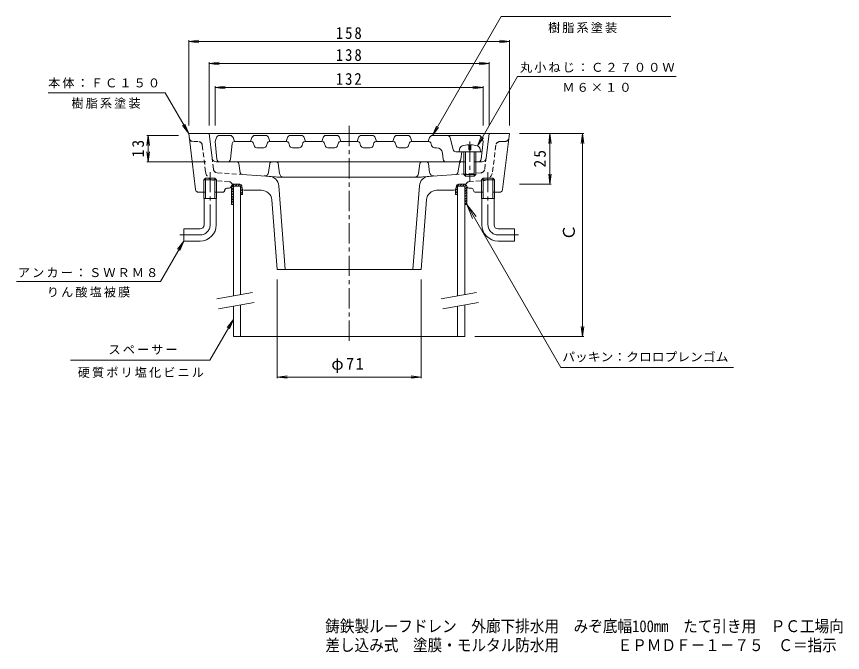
# Model space of a CAD drawing. Units: millimetres at full size, sheet at 1:2. Extents: x -324 to 327, y -276 to 219.
# Drawn here: x -324.2 to 82.8, y -276.1 to 37.3 of the extents above; entities that cross this region are included whole.
import ezdxf
from ezdxf.enums import TextEntityAlignment as Align

# ---------------------------------------------------------------- set-up
doc = ezdxf.new("R2010")
doc.units = ezdxf.units.MM
doc.header["$LTSCALE"] = 2
doc.linetypes.add('CHAIN1', pattern=[8, 5, -1, 1, -1])
doc.linetypes.add('DASHED1', pattern=[1.8, 1.2, -0.6])
for name, color, linetype, lineweight in [('0-0_通り芯', 3, 'Continuous', 9), ('0-1_躯体', 6, 'Continuous', 9), ('0-2_仕上', 6, 'Continuous', 9), ('0-3_建具', 4, 'Continuous', 9), ('0-4_その他', 7, 'Continuous', 9), ('0-5_寸法', 7, 'Continuous', 9)]:
    doc.layers.add(name, color=color, linetype=linetype, lineweight=lineweight)
doc.layers.add('F-5_F-5ﾚｲﾔ', color=2, linetype='Continuous')
doc.styles.add('ＭＳ ゴシック', font='')
doc.styles.get('ＭＳ ゴシック').set_extended_font_data('MS Gothic')

msp = doc.modelspace()

# ---------------------------------------------------------------- linework, layer by layer
at = {"layer": '0-0_通り芯'}
for p, q in [((-235.961, -48.004), (-239.36, -20.321)), ((-81.36, -20.321), (-239.36, -20.321)), ((-227.857, -32.565), (-229.36, -20.321)), ((-92.863, -32.565), (-91.36, -20.321)), ((-84.759, -48.004), (-81.36, -20.321)), ((-224.002, -34.321), (-225.871, -34.321)), ((-214.007, -39.671), (-214.726, -35.163)), ((-200.056, -39.543), (-199.476, -35.189)), ((-195.244, -35.189), (-194.591, -40.085)), ((-125.475, -35.189), (-126.128, -40.085)), ((-120.663, -39.543), (-121.244, -35.189)), ((-106.712, -39.671), (-105.994, -35.163)), ((-105.006, -34.321), (-103.06, -34.321)), ((-98.66, -34.321), (-94.848, -34.321)), ((-194.36, -41.821), (-213.09, -40.511)), ((-126.36, -41.821), (-107.63, -40.511)), ((-231.159, -42.321), (-231.974, -43.121)), ((-225.624, -43.121), (-231.974, -43.121)), ((-231.974, -52.321), (-231.974, -43.121)), ((-226.439, -42.321), (-231.159, -42.321)), ((-231.159, -52.321), (-231.159, -42.321)), ((-225.624, -43.121), (-226.439, -42.321)), ((-226.439, -52.321), (-226.439, -42.321)), ((-225.624, -52.321), (-225.624, -43.121)), ((-196.033, -41.821), (-124.687, -41.821)), ((-95.095, -43.121), (-94.28, -42.321)), ((-95.095, -43.121), (-88.745, -43.121)), ((-95.095, -52.321), (-95.095, -43.121)), ((-94.28, -42.321), (-89.56, -42.321)), ((-94.28, -52.321), (-94.28, -42.321)), ((-89.56, -42.321), (-88.745, -43.121)), ((-89.56, -52.321), (-89.56, -42.321)), ((-88.745, -52.321), (-88.745, -43.121)), ((-221.691, -48.443), (-221.661, -48.199)), ((-219.478, -47.321), (-220.669, -47.321)), ((-218.136, -45.874), (-218.583, -46.768)), ((-217.242, -45.321), (-214.207, -45.321)), ((-212.999, -47.485), (-213.221, -46.156)), ((-212.013, -48.321), (-203.49, -48.321)), ((-195.022, -46.055), (-191.848, -87.321)), ((-125.697, -46.055), (-128.872, -87.321)), ((-117.23, -48.321), (-108.707, -48.321)), ((-107.721, -47.485), (-107.499, -46.156)), ((-103.478, -45.321), (-106.513, -45.321)), ((-102.583, -45.874), (-102.136, -46.768)), ((-101.242, -47.321), (-100.051, -47.321)), ((-99.028, -48.443), (-99.058, -48.199)), ((-231.159, -49.321), (-234.472, -49.321)), ((-225.624, -52.321), (-231.974, -52.321)), ((-231.799, -65.321), (-231.799, -52.321)), ((-222.684, -49.321), (-226.439, -49.321)), ((-225.799, -65.321), (-225.799, -52.321)), ((-98.036, -49.321), (-94.28, -49.321)), ((-95.095, -52.321), (-88.745, -52.321)), ((-94.921, -65.321), (-94.921, -52.321)), ((-89.56, -49.321), (-86.247, -49.321)), ((-88.921, -65.321), (-88.921, -52.321)), ((-198.505, -52.937), (-195.86, -87.321)), ((-122.215, -52.937), (-124.86, -87.321)), ((-241.799, -67.321), (-241.799, -73.321)), ((-233.799, -67.321), (-241.799, -67.321)), ((-86.92, -67.321), (-78.921, -67.321)), ((-78.921, -67.321), (-78.921, -73.321)), ((-233.799, -73.321), (-241.799, -73.321)), ((-86.92, -73.321), (-78.921, -73.321)), ((-124.86, -87.321), (-195.86, -87.321))]:
    msp.add_line(p, q, dxfattribs=at)
at = {"layer": '0-0_通り芯', "linetype": 'CHAIN1'}
for p, q in [((-160.36, -16.533), (-160.36, -124.287)), ((-228.799, -65.321), (-228.799, -39.321)), ((-91.92, -65.321), (-91.92, -39.321)), ((-233.799, -70.321), (-244.799, -70.321)), ((-86.92, -70.321), (-75.92, -70.321))]:
    msp.add_line(p, q, dxfattribs=at)
at = {"layer": '0-0_通り芯', "linetype": 'DASHED1'}
for p, q in [((-234.668, -24.321), (-237.099, -24.321)), ((-86.051, -24.321), (-83.62, -24.321)), ((-231.071, -39.208), (-232.683, -26.077)), ((-89.649, -39.208), (-88.037, -26.077)), ((-227.201, -37.902), (-227.857, -32.565)), ((-93.518, -37.902), (-92.863, -32.565)), ((-225.356, -39.653), (-213.09, -40.511)), ((-95.364, -39.653), (-107.63, -40.511)), ((-219.286, -44.088), (-226.457, -43.586)), ((-218.16, -44.96), (-218.587, -44.446)), ((-102.56, -44.96), (-102.133, -44.446)), ((-101.434, -44.088), (-94.263, -43.586)), ((-217.391, -45.321), (-217.242, -45.321)), ((-103.329, -45.321), (-103.478, -45.321))]:
    msp.add_line(p, q, dxfattribs=at)
for centre, radius, start, end in [((-237.099, -22.321), 2, 187.0002, 270), ((-234.668, -26.321), 2, 7.0002, 90), ((-86.051, -26.321), 2, 90, 172.9998), ((-83.62, -22.321), 2, 270, 352.9998), ((-226.108, -38.598), 5, 186.99986, 266.00006), ((-225.216, -37.658), 2, 187.00055, 265.99988), ((-95.503, -37.658), 2, 274.00012, 352.99945), ((-94.611, -38.598), 5, 273.99994, 353.00032), ((-219.356, -45.085), 1, 39.72552, 86.00024), ((-101.364, -45.085), 1, 93.99976, 140.27448), ((-217.391, -44.321), 1, 219.72552, 270), ((-103.329, -44.321), 1, 270, 320.27448)]:
    msp.add_arc(centre, radius, start, end, dxfattribs=at)
at = {"layer": '0-0_通り芯'}
for centre, radius, start, end in [((-225.871, -32.321), 2, 187.0002, 270), ((-215.713, -35.321), 1, 9.05373, 90), ((-198.484, -35.321), 1, 90, 172.40526), ((-196.235, -35.321), 1, 7.59474, 90), ((-124.484, -35.321), 1, 90, 172.40526), ((-122.235, -35.321), 1, 7.59474, 90), ((-105.006, -35.321), 1, 90, 170.94627), ((-94.848, -32.321), 2, 270, 352.9998), ((-213.02, -39.514), 1, 189.0535, 265.99974), ((-202.039, -39.279), 2, 266.00017, 352.40512), ((-192.609, -39.821), 2, 187.59488, 270), ((-128.111, -39.821), 2, 270, 352.40512), ((-118.681, -39.279), 2, 187.59488, 273.99983), ((-107.7, -39.514), 1, 274.00026, 350.9465), ((-200.008, -46.438), 5, 4.39864, 86.00005), ((-120.712, -46.438), 5, 93.99995, 175.60136), ((-234.472, -47.821), 1.5, 187.00002, 270), ((-222.684, -48.321), 1, 270, 353.00037), ((-220.669, -48.321), 1, 90, 173.00018), ((-219.478, -46.321), 1, 270, 333.43431), ((-217.242, -46.321), 1, 90, 153.43431), ((-214.207, -46.321), 1, 9.46233, 90), ((-212.013, -47.321), 1, 189.46233, 270), ((-203.49, -53.321), 5, 4.39883, 90), ((-117.23, -53.321), 5, 90, 175.60117), ((-108.707, -47.321), 1, 270, 350.53767), ((-106.513, -46.321), 1, 90, 170.53767), ((-103.478, -46.321), 1, 26.56569, 90), ((-101.242, -46.321), 1, 206.56569, 270), ((-100.051, -48.321), 1, 6.99982, 90), ((-98.036, -48.321), 1, 186.99963, 270), ((-86.247, -47.821), 1.5, 270, 352.99973), ((-233.799, -65.321), 2, 270, 0), ((-233.799, -65.321), 8, 270, 0), ((-86.92, -65.321), 8, 180, 270), ((-86.92, -65.321), 2, 180, 270)]:
    msp.add_arc(centre, radius, start, end, dxfattribs=at)
at = {"layer": '0-0_通り芯', "linetype": 'CHAIN1'}
for centre, start, end in [((-233.799, -65.321), 270, 0), ((-86.92, -65.321), 180, 270)]:
    msp.add_arc(centre, 5, start, end, dxfattribs=at)
at = {"layer": '0-1_躯体'}
for p, q in [((-218.36, -46.905), (-216.776, -45.321)), ((-218.36, -46.321), (-218.36, -55.321)), ((-218.36, -48.178), (-217.36, -47.178)), ((-218.36, -49.451), (-217.36, -48.451)), ((-216.503, -46.321), (-215.503, -45.321)), ((-215.23, -46.321), (-214.23, -45.321)), ((-213.957, -46.321), (-213.386, -45.75)), ((-213.86, -47.496), (-213.12, -46.757)), ((-213.86, -48.769), (-212.891, -47.8)), ((-212.86, -47.852), (-212.86, -50.321)), ((-107.86, -48.411), (-106.86, -47.411)), ((-107.86, -47.852), (-107.86, -50.321)), ((-107.86, -49.684), (-106.86, -48.684)), ((-107.623, -46.902), (-106.042, -45.321)), ((-105.77, -46.321), (-104.77, -45.321)), ((-104.497, -46.321), (-103.497, -45.321)), ((-103.36, -46.457), (-102.655, -45.752)), ((-103.36, -47.729), (-102.36, -46.729)), ((-103.36, -49.002), (-102.36, -48.002)), ((-102.36, -46.321), (-102.36, -55.321)), ((-218.36, -50.723), (-217.36, -49.723)), ((-218.36, -51.996), (-217.36, -50.996)), ((-218.36, -53.269), (-217.36, -52.269)), ((-213.86, -50.042), (-212.86, -49.042)), ((-213.86, -50.321), (-212.86, -50.321)), ((-106.86, -50.321), (-107.86, -50.321)), ((-107.224, -50.321), (-106.86, -49.957)), ((-103.36, -50.275), (-102.36, -49.275)), ((-103.36, -51.548), (-102.36, -50.548)), ((-103.36, -52.821), (-102.36, -51.821)), ((-218.36, -54.542), (-217.36, -53.542)), ((-218.36, -55.321), (-217.36, -55.321)), ((-217.866, -55.321), (-217.36, -54.815)), ((-103.36, -54.093), (-102.36, -53.093)), ((-102.36, -55.321), (-103.36, -55.321)), ((-103.314, -55.321), (-102.36, -54.366))]:
    msp.add_line(p, q, dxfattribs=at)
at = {"layer": '0-2_仕上'}
for p, q in [((-225.702, -22.346), (-226.36, -24.321)), ((-225.495, -32.97), (-226.36, -24.321)), ((-218.941, -21.321), (-224.279, -21.321)), ((-217.518, -22.346), (-216.86, -24.321)), ((-216.955, -24.321), (-208.581, -24.321)), ((-208.202, -22.346), (-208.86, -24.321)), ((-201.441, -21.321), (-206.779, -21.321)), ((-200.018, -22.346), (-199.36, -24.321)), ((-199.639, -24.321), (-191.081, -24.321)), ((-190.702, -22.346), (-191.36, -24.321)), ((-183.941, -21.321), (-189.279, -21.321)), ((-182.518, -22.346), (-181.86, -24.321)), ((-182.139, -24.321), (-173.581, -24.321)), ((-173.202, -22.346), (-173.86, -24.321)), ((-166.441, -21.321), (-171.779, -21.321)), ((-165.018, -22.346), (-164.36, -24.321)), ((-164.639, -24.321), (-156.081, -24.321)), ((-155.702, -22.346), (-156.36, -24.321)), ((-148.941, -21.321), (-154.279, -21.321)), ((-147.518, -22.347), (-146.86, -24.321)), ((-147.139, -24.321), (-138.581, -24.321)), ((-138.202, -22.347), (-138.86, -24.321)), ((-131.441, -21.321), (-136.779, -21.321)), ((-130.018, -22.346), (-129.36, -24.321)), ((-129.639, -24.321), (-121.081, -24.321)), ((-120.702, -22.346), (-121.36, -24.321)), ((-96.441, -21.321), (-119.279, -21.321)), ((-109.144, -28.185), (-110.576, -22.457)), ((-95.225, -32.97), (-94.36, -24.321)), ((-95.018, -22.347), (-94.36, -24.321)), ((-218.725, -32.97), (-217.95, -25.221)), ((-207.202, -26.295), (-207.632, -25.005)), ((-202.441, -27.321), (-205.779, -27.321)), ((-201.018, -26.295), (-200.588, -25.005)), ((-189.702, -26.295), (-190.132, -25.005)), ((-184.941, -27.321), (-188.279, -27.321)), ((-183.518, -26.295), (-183.088, -25.005)), ((-172.202, -26.295), (-172.632, -25.005)), ((-167.441, -27.321), (-170.779, -27.321)), ((-166.018, -26.295), (-165.588, -25.005)), ((-154.702, -26.295), (-155.132, -25.005)), ((-149.941, -27.321), (-153.279, -27.321)), ((-148.518, -26.295), (-148.088, -25.005)), ((-137.202, -26.295), (-137.632, -25.005)), ((-132.441, -27.321), (-135.779, -27.321)), ((-131.018, -26.295), (-130.588, -25.005)), ((-120.132, -25.005), (-119.702, -26.295)), ((-117.275, -27.321), (-118.279, -27.321)), ((-114.29, -30.022), (-113.995, -32.97)), ((-107.689, -29.321), (-106.066, -29.321)), ((-105.225, -32.97), (-104.86, -29.321)), ((-95.654, -29.321), (-94.86, -29.321)), ((-103.86, -34.321), (-224.002, -34.321)), ((-96.717, -34.321), (-97.86, -34.321))]:
    msp.add_line(p, q, dxfattribs=at)
at = {"layer": '0-2_仕上', "color": 4, "linetype": 'CHAIN1'}
msp.add_line((-100.86, -24.312), (-100.86, -44.009), dxfattribs=at)
at = {"layer": '0-2_仕上', "color": 4}
for p, q in [((-106.066, -29.321), (-105.958, -28.087)), ((-101.36, -25.93), (-101.36, -28.321)), ((-101.36, -28.321), (-100.36, -28.321)), ((-100.36, -25.93), (-100.36, -28.321)), ((-95.654, -29.321), (-95.761, -28.087)), ((-106.066, -29.321), (-95.654, -29.321)), ((-103.86, -29.321), (-103.86, -40.521)), ((-103.06, -29.321), (-103.06, -41.321)), ((-98.66, -29.321), (-98.66, -41.321)), ((-97.86, -29.321), (-97.86, -40.521)), ((-97.86, -40.521), (-103.86, -40.521)), ((-103.86, -40.521), (-103.06, -41.321)), ((-98.66, -41.321), (-97.86, -40.521)), ((-98.66, -41.321), (-103.06, -41.321))]:
    msp.add_line(p, q, dxfattribs=at)
at = {"layer": '0-2_仕上'}
for centre, radius, start, end in [((-224.279, -22.821), 1.5, 90, 161.56505), ((-218.941, -22.821), 1.5, 18.43495, 90), ((-216.955, -25.321), 1, 90, 174.28915), ((-208.581, -25.321), 1, 18.43527, 90), ((-206.779, -22.821), 1.5, 90, 161.56505), ((-201.441, -22.821), 1.5, 18.43495, 90), ((-199.639, -25.321), 1, 90, 161.56473), ((-191.081, -25.321), 1, 18.43527, 90), ((-189.279, -22.821), 1.5, 90, 161.56505), ((-183.941, -22.821), 1.5, 18.43495, 90), ((-182.139, -25.321), 1, 90, 161.56473), ((-173.581, -25.321), 1, 18.43527, 90), ((-171.779, -22.821), 1.5, 90, 161.56505), ((-166.441, -22.821), 1.5, 18.43495, 90), ((-164.639, -25.321), 1, 90, 161.56473), ((-156.081, -25.321), 1, 18.43527, 90), ((-154.279, -22.821), 1.5, 90, 161.56505), ((-148.941, -22.821), 1.5, 18.43431, 90), ((-147.139, -25.321), 1, 90, 161.56473), ((-138.581, -25.321), 1, 18.43527, 90), ((-136.779, -22.821), 1.5, 90, 161.56569), ((-131.441, -22.821), 1.5, 18.43495, 90), ((-129.639, -25.321), 1, 90, 161.56473), ((-121.081, -25.321), 1, 18.43527, 90), ((-119.279, -22.821), 1.5, 90, 161.56505), ((-112.031, -22.821), 1.5, 14.03575, 90), ((-96.441, -22.821), 1.5, 18.43431, 90), ((-205.779, -25.821), 1.5, 198.43495, 270), ((-202.441, -25.821), 1.5, 270, 341.56505), ((-188.279, -25.821), 1.5, 198.43495, 270), ((-184.941, -25.821), 1.5, 270, 341.56505), ((-170.779, -25.821), 1.5, 198.43495, 270), ((-167.441, -25.821), 1.5, 270, 341.5659), ((-153.279, -25.821), 1.5, 198.4341, 270), ((-149.941, -25.821), 1.5, 270, 341.56505), ((-135.779, -25.821), 1.5, 198.43495, 270), ((-132.441, -25.821), 1.5, 270, 341.5659), ((-118.279, -25.821), 1.5, 198.43431, 270), ((-117.275, -30.321), 3, 5.71053, 90), ((-107.689, -27.821), 1.5, 194.03575, 270), ((-224.002, -32.821), 1.5, 185.71053, 270), ((-220.217, -32.821), 1.5, 270, 354.28944), ((-112.502, -32.821), 1.5, 185.71053, 270), ((-106.717, -32.821), 1.5, 270, 354.28947), ((-96.717, -32.821), 1.5, 270, 354.28947)]:
    msp.add_arc(centre, radius, start, end, dxfattribs=at)
at = {"layer": '0-2_仕上', "color": 4}
for centre, radius, start, end in [((-104.065, -28.253), 1.9, 105.36244, 174.99995), ((-100.86, -39.921), 14, 92.04675, 105.36244), ((-100.86, -39.921), 14, 74.63756, 87.95325), ((-97.654, -28.253), 1.9, 5.00005, 74.63756)]:
    msp.add_arc(centre, radius, start, end, dxfattribs=at)
at = {"layer": '0-3_建具'}
for p, q in [((-217.36, -46.321), (-217.36, -100.321)), ((-106.86, -46.321), (-106.86, -100.321)), ((-103.36, -46.321), (-106.86, -46.321)), ((-103.36, -46.321), (-103.36, -99.704)), ((-217.36, -105.398), (-217.36, -120.321)), ((-213.86, -104.781), (-213.86, -120.321)), ((-106.86, -105.398), (-106.86, -120.321)), ((-103.36, -104.781), (-103.36, -120.321)), ((-217.36, -120.321), (-103.36, -120.321))]:
    msp.add_line(p, q, dxfattribs=at)
at = {"layer": '0-3_建具', "color": 7}
for p, q in [((-208.028, -98.675), (-225.525, -101.761)), ((-97.528, -98.675), (-115.025, -101.761)), ((-207.16, -103.599), (-224.657, -106.685)), ((-96.66, -103.599), (-114.157, -106.685))]:
    msp.add_line(p, q, dxfattribs=at)
at = {"layer": '0-3_建具'}
msp.add_lwpolyline([(-217.36, -46.321), (-213.86, -46.321), (-213.86, -99.704)], dxfattribs=at)
at = {"layer": '0-4_その他'}
for p, q in [((-239.36, 24.98), (-234.403, 25.632)), ((-239.36, 25.58), (-239.36, -16.321)), ((-239.36, 24.98), (-81.36, 24.98)), ((-239.36, 24.98), (-234.403, 24.327)), ((-81.36, 24.98), (-86.317, 25.632)), ((-81.36, 24.98), (-86.317, 24.327)), ((-81.36, 25.58), (-81.36, -16.321)), ((-229.36, 14.17), (-224.403, 14.823)), ((-229.36, 14.77), (-229.36, -16.321)), ((-229.36, 14.17), (-91.36, 14.17)), ((-229.36, 14.17), (-224.403, 13.518)), ((-91.36, 14.17), (-96.317, 14.823)), ((-91.36, 14.17), (-96.317, 13.518)), ((-91.36, 14.77), (-91.36, -16.321)), ((-226.36, 2.36), (-221.403, 3.013)), ((-226.36, 2.96), (-226.36, -16.321)), ((-226.36, 2.36), (-94.36, 2.36)), ((-226.36, 2.36), (-221.403, 1.708)), ((-94.36, 2.36), (-99.317, 3.013)), ((-94.36, 2.36), (-99.317, 1.708)), ((-94.36, 2.96), (-94.36, -16.321)), ((-76.36, -20.321), (-44.76, -20.321)), ((-61.36, -20.321), (-62.012, -25.278)), ((-61.36, -45.321), (-61.36, -20.321)), ((-61.36, -20.321), (-60.707, -25.278)), ((-45.36, -20.321), (-46.012, -25.278)), ((-45.36, -120.321), (-45.36, -20.321)), ((-45.36, -20.321), (-44.707, -25.278)), ((-259.36, -21.321), (-260.012, -26.278)), ((-244.36, -21.321), (-259.96, -21.321)), ((-259.36, -34.321), (-259.36, -21.321)), ((-259.36, -21.321), (-258.707, -26.278)), ((-259.36, -34.321), (-260.012, -29.364)), ((-259.36, -34.321), (-258.707, -29.364)), ((-230.871, -34.321), (-259.96, -34.321)), ((-61.36, -45.321), (-62.012, -40.364)), ((-61.36, -45.321), (-60.707, -40.364)), ((-76.36, -45.321), (-60.76, -45.321)), ((-195.86, -92.321), (-195.86, -140.921)), ((-124.86, -92.321), (-124.86, -140.921)), ((-45.36, -120.321), (-46.012, -115.364)), ((-45.36, -120.321), (-44.707, -115.364)), ((-98.36, -120.321), (-44.76, -120.321)), ((-195.86, -140.321), (-190.903, -139.668)), ((-195.86, -140.321), (-124.86, -140.321)), ((-195.86, -140.321), (-190.903, -140.973)), ((-124.86, -140.321), (-129.817, -139.668)), ((-124.86, -140.321), (-129.817, -140.973))]:
    msp.add_line(p, q, dxfattribs=at)
at = {"layer": '0-5_寸法'}
for p, q in [((-97.151, -26.421), (-77.426, 7.743)), ((-77.426, 7.743), (0.883, 7.743)), ((-239.36, -20.321), (-241.273, -15.701)), ((-239.36, -20.321), (-242.404, -16.354)), ((-119.279, -21.321), (-117.365, -16.701)), ((-119.279, -21.321), (-116.235, -17.354)), ((-97.151, -26.421), (-95.237, -21.802)), ((-97.151, -26.421), (-94.107, -22.454)), ((-102.36, -55.321), (-97.794, -61.271)), ((-102.36, -55.321), (-99.49, -62.25)), ((-102.36, -55.321), (-55.99, -135.636)), ((-241.799, -73.321), (-253.346, -93.321)), ((-241.799, -73.321), (-244.843, -77.288)), ((-241.799, -73.321), (-243.712, -77.94)), ((-324.237, -93.321), (-253.346, -93.321)), ((-217.36, -111.982), (-220.404, -115.948)), ((-217.36, -111.982), (-219.273, -116.601)), ((-55.99, -135.636), (29.083, -135.636))]:
    msp.add_line(p, q, dxfattribs=at)
for points in [[(-119.279, -21.321), (-85.428, 37.31), (-1.756, 37.31)], [(-239.36, -20.321), (-250.907, -0.321), (-308.598, -0.321)], [(-217.36, -111.982), (-228.907, -131.982), (-297.623, -131.982)]]:
    msp.add_lwpolyline(points, dxfattribs=at)

# ---------------------------------------------------------------- texts
at = {"layer": '0-4_その他', "color": 2, "style": 'ＭＳ ゴシック'}
msp.add_text('Ｃ', height=5.865, rotation=90, dxfattribs=at).set_placement((-47.36, -73.093), align=Align.BOTTOM_LEFT)
at = {"layer": '0-4_その他', "color": 2, "char_height": 5.865, "attachment_point": 7, "style": 'ＭＳ ゴシック'}
for s, insert in [('\\T1.27;\\W0.9;158', (-166.86, 26.18)), ('\\T1.27;\\W0.9;138', (-166.86, 15.37)), ('\\T1.27;\\W0.9;132', (-166.86, 3.56)), ('\\T1.19;φ71', (-169.11, -138.321))]:
    msp.add_mtext(s, dxfattribs=dict(at, insert=insert))
at = {"layer": '0-4_その他', "color": 2, "char_height": 5.865, "attachment_point": 7, "rotation": 90, "style": 'ＭＳ ゴシック'}
for s, insert in [('\\T1.27;\\W0.95;13', (-261.36, -32.071)), ('\\T1.27;\\W0.95;25', (-63.36, -37.071))]:
    msp.add_mtext(s, dxfattribs=dict(at, insert=insert))
at = {"layer": '0-5_寸法', "style": 'ＭＳ ゴシック', "width": 1.05}
msp.add_text('パッキン：クロロプレンゴム', height=4.399, dxfattribs=at).set_placement((-55.316, -133.931), align=Align.BOTTOM_LEFT)
at = {"layer": '0-5_寸法', "char_height": 4.399, "attachment_point": 7, "style": 'ＭＳ ゴシック'}
for s, insert in [('\\T1.17;樹脂系塗装', (-62.315, 29.14)), ('\\T1.17;丸小ねじ：Ｃ２７００Ｗ', (-76.179, 9.583)), ('\\T1.17;本体：ＦＣ１５０', (-308.65, 1.907)), ('\\T1.17;Ｍ６×１０', (-55.272, 0.145)), ('\\T1.17;樹脂系塗装', (-297.174, -8.106)), ('\\T1.17;アンカー：ＳＷＲＭ８', (-323.58, -91.295)), ('\\T1.17;りん酸塩被膜', (-309.291, -101.166)), ('\\T1.17;スペーサー', (-278.908, -129.267)), ('\\T1.17;硬質ポリ塩化ビニル', (-294.055, -140.75))]:
    msp.add_mtext(s, dxfattribs=dict(at, insert=insert))
at = {"layer": 'F-5_F-5ﾚｲﾔ', "style": 'ＭＳ ゴシック', "width": 0.9}
for s, p in [('鋳鉄製ルーフドレン\u3000外廊下排水用\u3000みぞ底幅100mm\u3000たて引き用\u3000ＰＣ工場向', (-172.112, -267.794)), ('差し込み式\u3000塗膜・モルタル防水用\u3000\u3000\u3000\u3000ＥＰＭＤＦ－１－７５\u3000Ｃ＝指示', (-172.056, -277.14))]:
    msp.add_text(s, height=5.865, dxfattribs=at).set_placement(p, align=Align.BOTTOM_LEFT)

doc.saveas('drawing.dxf')
